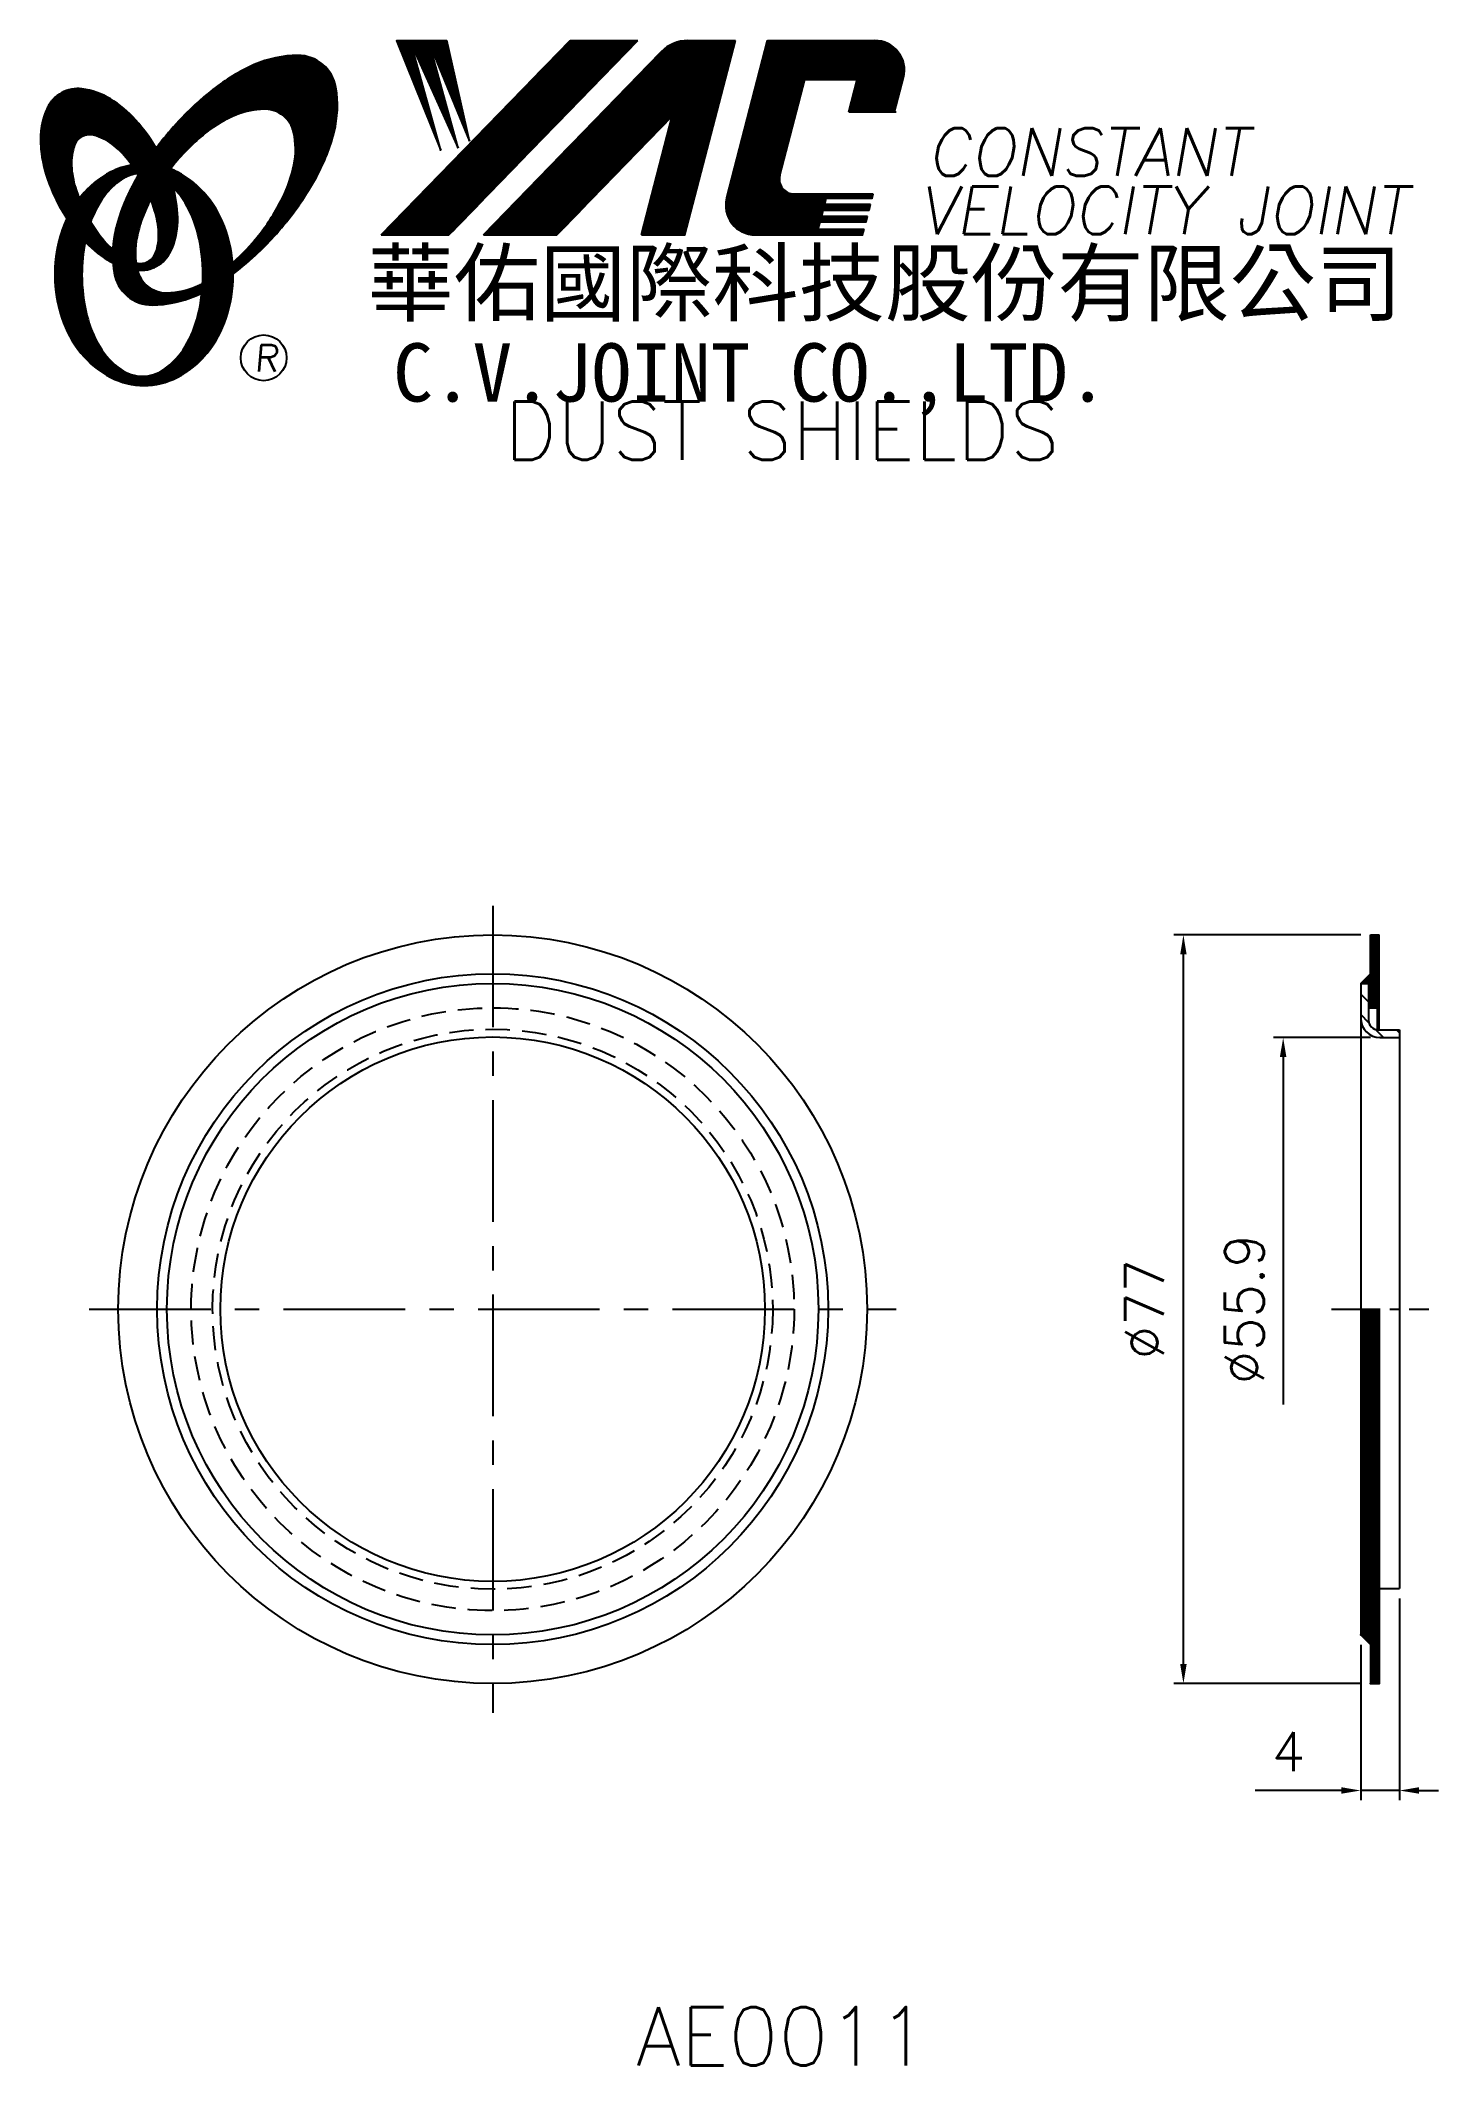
# Model space of a CAD drawing. Extents: x 613 to 757, y 334 to 542.
import ezdxf
from ezdxf.enums import TextEntityAlignment as Align

# ---------------------------------------------------------------- set-up
doc = ezdxf.new("R2010")
doc.units = 0
doc.header["$LTSCALE"] = 10
doc.header["$MEASUREMENT"] = 0
doc.linetypes.add('CENTER', pattern=[2, 1.25, -0.25, 0.25, -0.25])
doc.linetypes.add('HIDDEN', pattern=[0.375, 0.25, -0.125])
doc.layers.get('0').update_dxf_attribs({"linetype": 'CONTINUOUS'})
doc.layers.get('DEFPOINTS').update_dxf_attribs({"linetype": 'CONTINUOUS'})
doc.layers.add('4', color=7, linetype='CONTINUOUS')
doc.styles.add('CHINA', font='KAIU.TTF')
doc.styles.add('ITALICC', font='simplex.shx')
doc.dimstyles.new('STANDARD$0', dxfattribs={"dimtxt": 4, "dimasz": 2, "dimexe": 1, "dimexo": 1, "dimgap": 2, "dimtad": 1, "dimdec": 4, "dimzin": 10, "dimtxsty": 'ITALICC', "dimcen": 2, "dimclrd": 5, "dimclre": 5, "dimclrt": 18, "dimaunit": 1, "dimazin": 3, "dimtp": 0.1, "dimtfac": 0.7, "dimtdec": 4, "dimtmove": 0, "dimatfit": 3, "dimtolj": 1, "dimtzin": 10})
pattern_1 = [(45, (523.360124, 333.984308), (-0.0176776695, 0.0176776695), [])]
pattern_2 = [(45, (513.719439, 334.636645), (-0.00883883476, 0.00883883476), [])]
pattern_3 = [(45, (682.309985, 298.332235), (-0.00727476112, 0.00727476112), [])]

# ---------------------------------------------------------------- blocks, each defined once
blk = doc.blocks.new('*D4')
at = {"color": 5, "linetype": 'BYBLOCK'}
for p, q in [((748.52, 450.07), (729.29, 450.07)), ((730.29, 375.07), (730.29, 448.07)), ((748.52, 373.07), (729.29, 373.07))]:
    blk.add_line(p, q, dxfattribs=at)
for points in [[(729.96, 448.07), (730.62, 448.07), (730.29, 450.07)], [(729.96, 375.07), (730.62, 375.07), (730.29, 373.07)]]:
    blk.add_solid(points, dxfattribs=at)
at = {"layer": 'DEFPOINTS', "color": 0, "linetype": 'BYBLOCK'}
for p in [(730.29, 450.07), (749.52, 450.07), (749.52, 373.07)]:
    blk.add_point(p, dxfattribs=at)
at = {"color": 18, "linetype": 'BYBLOCK', "insert": (726.29, 411.57), "char_height": 4, "attachment_point": 5, "rotation": 90, "style": 'ITALICC'}
blk.add_mtext('\\A1;∅77', dxfattribs=at)
blk = doc.blocks.new('*D5')
at = {"color": 5, "linetype": 'BYBLOCK'}
for p, q in [((749.52, 439.51), (739.55, 439.51)), ((740.55, 437.51), (740.55, 401.76))]:
    blk.add_line(p, q, dxfattribs=at)
blk.add_solid([(740.21, 437.51), (740.88, 437.51), (740.55, 439.51)], dxfattribs=at)
at = {"layer": 'DEFPOINTS', "color": 0, "linetype": 'BYBLOCK'}
for p in [(740.55, 439.51), (750.52, 439.51), (748.52, 383.63)]:
    blk.add_point(p, dxfattribs=at)
at = {"color": 18, "linetype": 'BYBLOCK', "insert": (736.55, 411.57), "char_height": 4, "attachment_point": 5, "rotation": 90, "style": 'ITALICC'}
blk.add_mtext('\\A1;∅55.9', dxfattribs=at)
blk = doc.blocks.new('*D6')
at = {"color": 5, "linetype": 'BYBLOCK'}
for p, q in [((752.52, 381.83), (752.52, 361.07)), ((748.52, 377.07), (748.52, 361.07)), ((746.52, 362.07), (737.66, 362.07)), ((752.52, 362.07), (748.52, 362.07)), ((754.52, 362.07), (756.52, 362.07))]:
    blk.add_line(p, q, dxfattribs=at)
for points in [[(746.52, 362.41), (746.52, 361.74), (748.52, 362.07)], [(754.52, 362.41), (754.52, 361.74), (752.52, 362.07)]]:
    blk.add_solid(points, dxfattribs=at)
at = {"layer": 'DEFPOINTS', "color": 0, "linetype": 'BYBLOCK'}
for p in [(752.52, 382.83), (748.52, 378.07), (748.52, 362.07)]:
    blk.add_point(p, dxfattribs=at)
at = {"color": 18, "linetype": 'BYBLOCK', "insert": (741.09, 366.07), "char_height": 4, "attachment_point": 5, "style": 'ITALICC'}
blk.add_mtext('\\A1;4', dxfattribs=at)

msp = doc.modelspace()

# ---------------------------------------------------------------- hatches: boundary and pattern name
at = {"layer": '4', "linetype": 'CONTINUOUS'}
h = msp.add_hatch(dxfattribs=at)
h.set_pattern_fill('ANSI31', color=5, scale=0.1, style=0)
h.set_pattern_definition(pattern_2)
h.paths.add_polyline_path([(674.17814, 542.06763), (667.22084, 542.06763), (647.80423, 522.06387), (654.76154, 522.06387)])
h.paths.add_polyline_path([(677.72504, 534.30206), (674.54466, 522.06387), (679.02565, 522.06387), (684.22408, 542.06763), (679.32736, 542.06763, 0.202785967), (676.59328, 540.91121), (658.29915, 522.06387), (665.84606, 522.06387)])
h.paths.add_polyline_path([(691.35214, 538.06921), (696.74586, 538.06921), (695.87684, 534.72519), (700.59366, 534.72519), (701.51038, 538.25276, 0.490800957), (698.56018, 542.06763), (687.52587, 542.06763), (683.31881, 525.87874, 0.490800957), (686.26901, 522.06387), (697.30333, 522.06387), (697.45777, 522.65818), (692.74095, 522.65818), (692.93432, 523.40226), (697.65114, 523.40226), (697.8097, 524.0124), (693.09288, 524.0124), (693.25412, 524.63287), (697.97094, 524.63287), (698.12712, 525.23386), (693.4103, 525.23386), (693.5671, 525.83724), (698.28392, 525.83724), (698.40066, 526.28643), (690.26091, 526.28643, -0.490800957), (688.78581, 528.19387)])
h = msp.add_hatch(dxfattribs=at)
h.set_pattern_fill('ANSI31', color=1, scale=0.1, style=0)
h.set_pattern_definition(pattern_2)
h.paths.add_polyline_path([(654.53621, 542.06763), (649.35888, 542.06763), (653.92964, 530.76389), (650.86371, 541.72187), (655.69845, 530.99955), (652.75043, 541.72187), (656.87765, 531.70651)])
h = msp.add_hatch(dxfattribs=at)
h.set_pattern_fill('ANSI31', color=5, scale=0.082305, style=0)
h.set_pattern_definition([(45, (513.719439, 334.636645), (-0.00727476112, 0.00727476112), [])])
h.paths.add_polyline_path([(635.75491, 535.00515, -0.172879177), (637.69638, 534.34658, -0.172879177), (638.78368, 532.60853, -0.104527385), (638.81145, 529.28034, -0.065680101), (637.64192, 525.87838, -0.051823203), (635.20151, 522.03599, -0.044272532), (632.52654, 519.20966, -0.020203161), (632.58012, 518.07174, 0.006517006), (632.98467, 518.38382, 0.049863361), (637.53809, 522.79688, 0.049863361), (641.12773, 528.02405, 0.063682799), (642.94878, 532.65139, 0.103597411), (643.13807, 537.23536, 0.177892575), (641.78947, 539.60564, 0.177892575), (639.22708, 540.53897, 0.103597411), (634.73928, 539.58592, 0.063682799), (630.48153, 537.01685, 0.049863361), (625.92811, 532.60379, 0.016070017), (624.65741, 530.99747, -0.007061632), (624.90469, 530.56044, -0.031648676), (625.85728, 528.52387, -0.008069351), (626.28919, 529.08818, -0.051823203), (629.46756, 532.34663, -0.065680101), (632.50949, 534.26699, -0.104527385)])
h.paths.add_polyline_path([(622.67924, 521.84383, -0.065680101), (623.84877, 525.24579, -0.006063428), (624.09271, 525.7208, 0.027613469), (623.36588, 527.30887, 0.017011252), (622.83246, 528.24385, 0.007829282), (622.33847, 527.37662, 0.063682799), (620.51743, 522.74927, 0.103597411), (620.32813, 518.1653, 0.177892575), (621.67674, 515.79503, 0.177892575), (624.23913, 514.8617, 0.103597411), (628.72693, 515.81474, 0.008811776), (629.35389, 516.10482, 0.013922709), (629.43122, 517.07463, -0.009086703), (628.9812, 516.85719, -0.104527385), (625.73578, 516.11902, -0.172879177), (623.79431, 516.77759, -0.172879177), (622.70702, 518.51564, -0.104527385)])
h = msp.add_hatch(dxfattribs=at)
h.set_pattern_fill('ANSI31', color=3, scale=0.082305, style=0)
h.set_pattern_definition(pattern_3)
h.paths.add_polyline_path([(619.95841, 536.05598, 0.106488277), (617.01653, 537.09456, 0.158297415), (614.92633, 536.69951, 0.158297415), (613.467, 535.15182, 0.106488277), (612.75618, 532.11406, 0.071723199), (613.17423, 528.8011, 0.058080454), (614.71921, 524.98571, 0.058080454), (617.10026, 521.62792, 0.071723199), (619.6655, 519.49017, 0.020895977), (620.20569, 519.18818, -0.030777155), (620.18978, 520.5644, -0.042059526), (619.09342, 521.72716, -0.04691039), (617.47426, 524.20831, -0.04691039), (616.34598, 526.9478, -0.060581117), (615.94388, 529.20986, -0.10187153), (616.2555, 531.29807, -0.185892489), (617.03559, 532.18971, -0.185892489), (618.21223, 532.32783, -0.10187153), (620.10988, 531.40229, -0.060581117), (621.74671, 529.79002, -0.04691039), (623.36588, 527.30887, -0.04691039), (624.49416, 524.56939, -0.060581117), (624.89626, 522.30732, -0.10187153), (624.58464, 520.21912, -0.185892489), (623.80455, 519.32747, -0.185892489), (622.6279, 519.18935, -0.002013383), (622.5871, 519.19998, 0.021593804), (622.70702, 518.51564, 0.006477741), (622.72502, 518.4386, 0.14950097), (624.69758, 518.84664, 0.158297415), (626.15691, 520.39433, 0.106488277), (626.86772, 523.4321, 0.071723199), (626.44968, 526.74505, 0.058080454), (624.90469, 530.56044, 0.058080454), (622.52365, 533.91823, 0.071723199)])
h = msp.add_hatch(dxfattribs=at)
h.set_pattern_fill('ANSI31', color=1, scale=0.082305, style=0)
h.set_pattern_definition(pattern_3)
h.paths.add_polyline_path([(621.05203, 527.73254, -0.120168026), (622.74382, 528.38593, 0.016865385), (622.14406, 529.26867, 0.076648372), (619.98784, 528.54975, 0.104809576), (616.90338, 526.03665, 0.005838257), (616.73644, 525.82445, 0.028089978), (617.47426, 524.20831, 0.014237292), (617.91639, 523.42327, -0.045767751), (618.84157, 525.36011, -0.106890197)])
h.paths.add_polyline_path([(617.02066, 517.97792, -0.048711043), (617.35076, 521.35826, -0.007865741), (617.10026, 521.62792, -0.037695478), (615.46438, 523.74668, 0.03042545), (614.93906, 522.44271, 0.080710289), (614.21362, 517.97792, 0.080710289), (614.93906, 513.51313, 0.089265679), (616.90338, 509.91919, 0.104809576), (619.98784, 507.40609, 0.11926607), (623.39703, 506.58115, 0.11926607), (626.80622, 507.40609, 0.104809576), (629.89068, 509.91919, 0.089265679), (631.855, 513.51313, 0.080710289), (632.58043, 517.97792, 0.080710289), (631.855, 522.44271, 0.089265679), (629.89068, 526.03665, 0.104809576), (626.80622, 528.54975, 0.025513357), (626.11298, 528.8625, 0.004818181), (625.85728, 528.52387, -0.023722145), (626.3985, 526.92712, -0.065307489), (627.63368, 525.36011, -0.073950765), (628.94613, 522.16238, -0.060532391), (629.45458, 517.97792, -0.060532391), (628.94613, 513.79345, -0.073950765), (627.63368, 510.59573, -0.106890197), (625.42321, 508.2233, -0.153118262), (623.23762, 507.53792, -0.153118262), (621.05203, 508.2233, -0.106890197), (618.84157, 510.59573, -0.073950765), (617.52912, 513.79345, -0.060532391)])
h = msp.add_hatch(dxfattribs=at)
h.set_pattern_fill('ANSI31', color=5, scale=0.2, style=0)
h.set_pattern_definition(pattern_1)
h.paths.add_polyline_path([(750.22187, 445.87354), (750.42187, 446.07354), (750.42187, 450.07354), (749.52187, 450.07354), (749.52187, 446.07354), (748.52187, 445.07354), (749.32187, 445.07354), (749.32187, 442.57354), (750.22187, 442.57354)])
h = msp.add_hatch(dxfattribs=at)
h.set_pattern_fill('ANSI31', color=5, scale=12, angle=90, style=0)
h.set_pattern_definition([(135, (523.3601, 333.9843), (-1.06066, -1.06066), [])])
h.paths.add_polyline_path([(749.32187, 441.31354), (749.32187, 445.07354), (748.52187, 445.07354), (748.52187, 441.51354, 0.414213562), (750.52187, 439.51354), (752.52187, 439.51354), (752.52187, 440.31354), (750.32187, 440.31354, -0.414213562)])
h = msp.add_hatch(dxfattribs=at)
h.set_pattern_fill('ANSI31', color=5, scale=0.2, style=0)
h.set_pattern_definition(pattern_1)
h.paths.add_polyline_path([(749.52187, 373.07354), (750.42187, 373.07354), (750.42187, 411.57354), (749.52187, 411.57354)])
h.paths.add_polyline_path([(748.52187, 378.07354), (749.52187, 377.07354), (749.52187, 411.57354), (748.52187, 411.57354)])

# ---------------------------------------------------------------- linework, layer by layer
at = {"layer": '4', "color": 5, "linetype": 'CONTINUOUS'}
for p, q in [((647.80423, 522.06387), (667.22084, 542.06763)), ((654.76154, 522.06387), (674.17814, 542.06763)), ((667.22084, 542.06763), (674.17814, 542.06763)), ((679.02565, 522.06387), (684.22408, 542.06763)), ((679.32736, 542.06763), (684.22408, 542.06763)), ((683.31881, 525.87874), (687.52587, 542.06763)), ((687.52587, 542.06763), (698.56018, 542.06763)), ((658.29915, 522.06387), (676.59328, 540.91121)), ((688.78581, 528.19387), (691.35214, 538.06921)), ((691.35214, 538.06921), (696.74586, 538.06921)), ((695.87684, 534.72519), (696.74586, 538.06921)), ((700.59366, 534.72519), (701.51038, 538.25276)), ((665.84606, 522.06387), (677.72504, 534.30206)), ((674.54466, 522.06387), (677.72504, 534.30206)), ((695.87684, 534.72519), (700.74409, 534.72519)), ((690.26091, 526.28643), (698.40066, 526.28643)), ((693.4103, 525.23386), (693.5671, 525.83724)), ((693.4103, 525.23386), (698.12712, 525.23386)), ((693.5671, 525.83724), (698.28392, 525.83724)), ((697.97094, 524.63287), (698.12712, 525.23386)), ((698.28392, 525.83724), (698.40066, 526.28643)), ((692.74095, 522.65818), (692.93432, 523.40226)), ((692.93432, 523.40226), (697.65114, 523.40226)), ((693.09288, 524.0124), (693.25412, 524.63287)), ((693.09288, 524.0124), (697.8097, 524.0124)), ((693.25412, 524.63287), (697.97094, 524.63287)), ((697.65114, 523.40226), (697.8097, 524.0124)), ((647.80423, 522.06387), (654.76154, 522.06387)), ((658.29915, 522.06387), (665.84606, 522.06387)), ((674.54466, 522.06387), (679.02565, 522.06387)), ((686.26901, 522.06387), (697.30333, 522.06387)), ((692.74095, 522.65818), (697.45777, 522.65818)), ((697.30333, 522.06387), (697.45777, 522.65818))]:
    msp.add_line(p, q, dxfattribs=at)
at = {"layer": '4', "color": 1, "linetype": 'CONTINUOUS'}
for p, q in [((649.35888, 542.06763), (654.53621, 542.06763)), ((649.35888, 542.06763), (653.92964, 530.76389)), ((653.92964, 530.76389), (650.86371, 541.72187)), ((650.86371, 541.72187), (655.69845, 530.99955)), ((655.69845, 530.99955), (652.75043, 541.72187)), ((652.75043, 541.72187), (656.87765, 531.70651)), ((656.87765, 531.70651), (654.53621, 542.06763))]:
    msp.add_line(p, q, dxfattribs=at)
at = {"layer": '4', "color": 5, "linetype": 'CENTER'}
for p, q in [((659.25435, 453.07354), (659.25435, 370.07354)), ((617.75435, 411.57354), (700.75435, 411.57354))]:
    msp.add_line(p, q, dxfattribs=at)
at = {"layer": '4', "color": 7, "linetype": 'CONTINUOUS'}
for p, q in [((749.52187, 450.07354), (750.42187, 450.07354)), ((749.52187, 446.07354), (749.52187, 450.07354)), ((750.42187, 440.31354), (750.42187, 450.07354)), ((748.52187, 445.07354), (749.52187, 446.07354)), ((750.22187, 445.87354), (750.42187, 446.07354)), ((750.22187, 445.87354), (750.22187, 440.31855)), ((748.52187, 445.07354), (748.52187, 378.07354)), ((748.52187, 445.07354), (749.32187, 445.07354)), ((749.32187, 445.07354), (749.32187, 441.31354)), ((749.32187, 442.57354), (750.22187, 442.57354)), ((750.32187, 440.31354), (752.52187, 440.31354)), ((750.52187, 439.51354), (752.52187, 439.51354)), ((752.52187, 440.31354), (752.52187, 382.83354)), ((749.52187, 411.57354), (749.52187, 373.07354)), ((750.42187, 411.57354), (750.42187, 373.07354)), ((750.42187, 382.83354), (752.52187, 382.83354)), ((748.52187, 378.07354), (749.52187, 377.07354)), ((749.52187, 373.07354), (750.42187, 373.07354))]:
    msp.add_line(p, q, dxfattribs=at)
at = {"layer": '4', "color": 5, "linetype": 'CENTER', "ltscale": 0.4}
msp.add_line((745.52187, 411.57354), (755.52187, 411.57354), dxfattribs=at)
at = {"layer": '4', "color": 5, "linetype": 'CONTINUOUS'}
for points in [[(632.58012, 518.07174, 0.006517006), (632.98467, 518.38382, 0.049863361), (637.53809, 522.79688, 0.049863361), (641.12773, 528.02405, 0.063682799), (642.94878, 532.65139, 0.103597411), (643.13807, 537.23536, 0.177892575), (641.78947, 539.60564, 0.177892575), (639.22708, 540.53897, 0.103597411), (634.73928, 539.58592, 0.063682799), (630.48153, 537.01685, 0.049863361), (625.92811, 532.60379, 0.016070017), (624.65741, 530.99747)], [(632.52654, 519.20966, 0.044272532), (635.20151, 522.03599, 0.051823203), (637.64192, 525.87838, 0.065680101), (638.81145, 529.28034, 0.104527385), (638.78368, 532.60853, 0.172879177), (637.69638, 534.34658, 0.172879177), (635.75491, 535.00515, 0.104527385), (632.50949, 534.26699, 0.065680101), (629.46756, 532.34663, 0.051823203), (626.28919, 529.08818, 0.008069351), (625.85728, 528.52387)], [(622.83246, 528.24385, 0.007829282), (622.33847, 527.37662, 0.063682799), (620.51743, 522.74927, 0.103597411), (620.32813, 518.1653, 0.177892575), (621.67674, 515.79503, 0.177892575), (624.23913, 514.8617, 0.103597411), (628.72693, 515.81474, 0.008811776), (629.35389, 516.10482, 0.008811776)], [(624.09271, 525.7208, 0.006063428), (623.84877, 525.24579, 0.065680101), (622.67924, 521.84383, 0.104527385), (622.70702, 518.51564, 0.172879177), (623.79431, 516.77759, 0.172879177), (625.73578, 516.11902, 0.104527385), (628.9812, 516.85719, 0.009086703), (629.43122, 517.07463, 0.009086703)]]:
    msp.add_lwpolyline(points, format="xyb", dxfattribs=at)
at = {"layer": '4', "color": 3, "linetype": 'CONTINUOUS'}
for points in [[(622.72502, 518.4386, 0.14950097), (624.69758, 518.84664, 0.158297415), (626.15691, 520.39433, 0.106488277), (626.86772, 523.4321, 0.071723199), (626.44968, 526.74505, 0.058080454), (624.90469, 530.56044, 0.058080454), (622.52365, 533.91823, 0.071723199), (619.95841, 536.05598, 0.106488277), (617.01653, 537.09456, 0.158297415), (614.92633, 536.69951, 0.158297415), (613.467, 535.15182, 0.106488277), (612.75618, 532.11406, 0.071723199), (613.17423, 528.8011, 0.058080454), (614.71921, 524.98571, 0.058080454), (617.10026, 521.62792, 0.071723199), (619.6655, 519.49017, 0.020895977), (620.20569, 519.18818, 0.020895977)], [(622.5871, 519.19998, 0.002013383), (622.6279, 519.18935, 0.185892489), (623.80455, 519.32747, 0.185892489), (624.58464, 520.21912, 0.10187153), (624.89626, 522.30732, 0.060581117), (624.49416, 524.56939, 0.04691039), (623.36588, 527.30887, 0.04691039), (621.74671, 529.79002, 0.060581117), (620.10988, 531.40229, 0.10187153), (618.21223, 532.32783, 0.185892489), (617.03559, 532.18971, 0.185892489), (616.2555, 531.29807, 0.10187153), (615.94388, 529.20986, 0.060581117), (616.34598, 526.9478, 0.04691039), (617.47426, 524.20831, 0.04691039), (619.09342, 521.72716, 0.042059526), (620.18978, 520.5644, 0.042059526)]]:
    msp.add_lwpolyline(points, format="xyb", dxfattribs=at)
at = {"layer": '4', "color": 1, "linetype": 'CONTINUOUS'}
for points in [[(622.14406, 529.26867, 0.076648372), (619.98784, 528.54975, 0.104809576), (616.90338, 526.03665, 0.005838257), (616.73644, 525.82445, 0.005838257)], [(615.46438, 523.74668, 0.03042545), (614.93906, 522.44271, 0.080710289), (614.21362, 517.97792, 0.080710289), (614.93906, 513.51313, 0.089265679), (616.90338, 509.91919, 0.104809576), (619.98784, 507.40609, 0.11926607), (623.39703, 506.58115, 0.11926607), (626.80622, 507.40609, 0.104809576), (629.89068, 509.91919, 0.089265679), (631.855, 513.51313, 0.080710289), (632.58043, 517.97792, 0.080710289), (631.855, 522.44271, 0.089265679), (629.89068, 526.03665, 0.104809576), (626.80622, 528.54975, 0.025513357), (626.11298, 528.8625, 0.025513357)], [(622.74382, 528.38593, 0.120168026), (621.05203, 527.73254, 0.106890197), (618.84157, 525.36011, 0.045767751), (617.91639, 523.42327, 0.045767751)], [(617.35076, 521.35826, 0.048711043), (617.02066, 517.97792, 0.060532391), (617.52912, 513.79345, 0.073950765), (618.84157, 510.59573, 0.106890197), (621.05203, 508.2233, 0.153118262), (623.23762, 507.53792, 0.153118262), (625.42321, 508.2233, 0.106890197), (627.63368, 510.59573, 0.073950765), (628.94613, 513.79345, 0.060532391), (629.45458, 517.97792, 0.060532391), (628.94613, 522.16238, 0.073950765), (627.63368, 525.36011, 0.065307489), (626.3985, 526.92712)]]:
    msp.add_lwpolyline(points, format="xyb", dxfattribs=at)
at = {"layer": '4', "color": 5, "linetype": 'CONTINUOUS'}
msp.add_circle((635.70127, 509.4322), 2.35282, dxfattribs=at)
at = {"layer": '4', "color": 7, "linetype": 'CONTINUOUS'}
for radius in [38.5, 34.5, 33.5, 28]:
    msp.add_circle((659.25435, 411.57354), radius, dxfattribs=at)
at = {"layer": '4', "color": 5, "linetype": 'HIDDEN'}
for radius in [31, 28.8]:
    msp.add_circle((659.25435, 411.57354), radius, dxfattribs=at)
at = {"layer": '4', "color": 5, "linetype": 'CONTINUOUS'}
for centre, radius, start, end in [((679.32736, 538.25739), 3.81024, 90, 135.8533387), ((698.56018, 539.01944), 3.04819, 345.4326059, 90), ((690.26091, 527.81053), 1.5241, 165.4326059, 270), ((686.26901, 525.11206), 3.04819, 165.4326059, 270)]:
    msp.add_arc(centre, radius, start, end, dxfattribs=at)
at = {"layer": '4', "color": 7, "linetype": 'CONTINUOUS'}
for centre, radius in [((750.52187, 441.51354), 2), ((750.32187, 441.31354), 1)]:
    msp.add_arc(centre, radius, 180, 270, dxfattribs=at)
for p in [(750.52187, 439.51354), (752.52187, 439.51354), (748.52187, 378.07354), (749.52187, 373.07354), (749.52187, 373.07354), (750.42187, 373.07354)]:
    msp.add_point(p, dxfattribs=at)

# ---------------------------------------------------------------- texts
at = {"layer": '4', "color": 5, "linetype": 'CONTINUOUS', "style": 'ITALICC'}
for s, height, oblique, p in [('CONSTANT', 4.9, 10, (703.95304, 528.13434)), ('VELOCITY JOINT', 4.9, 10, (703.07481, 522.13895)), ('R', 2.75625, 5, (634.74258, 508.0226))]:
    msp.add_text(s, height=height, dxfattribs=dict(at, oblique=oblique)).set_placement(p)
at = {"layer": '4', "color": 7, "linetype": 'CONTINUOUS', "style": 'CHINA'}
for s, height, p in [('華佑國際科技股份有限公司', 6.5, (646.39087, 513.87402)), ('C.V.JOINT CO.,LTD.', 6, (649.01951, 504.9278))]:
    msp.add_text(s, height=height, dxfattribs=at).set_placement(p)
at = {"layer": '4', "color": 18, "linetype": 'CONTINUOUS', "style": 'ITALICC'}
for s, p in [('DUST SHIELDS', (689.02223, 498.93498)), ('AE0011', (689.02223, 333.78759))]:
    msp.add_text(s, height=6, dxfattribs=at).set_placement(p, align=Align.CENTER)

# ---------------------------------------------------------------- dimensions: what is measured, and where the dimension line sits
at = {"layer": '4', "color": 7, "linetype": 'CONTINUOUS'}
dim = msp.add_linear_dim(base=(730.29068, 450.07354), p1=(749.52187, 373.07354), p2=(749.52187, 450.07354), angle=90, text='%%C77', dimstyle='STANDARD$0', dxfattribs=at)
dim.commit()
dim.dimension.update_dxf_attribs({"geometry": '*D4', "text_midpoint": (726.29068, 411.57354)})
dim = msp.add_linear_dim(base=(740.54582, 439.51354), p1=(748.52187, 383.63354), p2=(750.52187, 439.51354), angle=90, text='%%C55.9', dimstyle='STANDARD$0', override={"dimcen": -2, "dimse1": 1, "dimsd1": 1}, dxfattribs=at)
dim.commit()
dim.dimension.update_dxf_attribs({"geometry": '*D5', "text_midpoint": (736.54582, 411.57354)})
dim = msp.add_linear_dim(base=(748.52187, 362.0735), p1=(752.52187, 382.83354), p2=(748.52187, 378.07354), text='4', dimstyle='STANDARD$0', dxfattribs=at)
dim.commit()
dim.dimension.update_dxf_attribs({"geometry": '*D6', "text_midpoint": (741.0933, 366.0735)})

doc.saveas('drawing.dxf')
